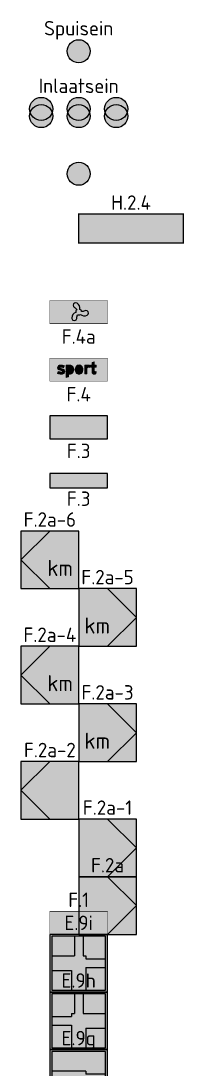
# Model space of a CAD drawing. Header units: metres. Extents: x -13 to 18, y 0 to 1289.
# Drawn here: x -10 to 18.3, y 1106.6 to 1288.5 of the extents above; entities that cross this region are included whole.
import ezdxf
from ezdxf.enums import TextEntityAlignment as Align

# ---------------------------------------------------------------- set-up
doc = ezdxf.new("R2010")
doc.units = ezdxf.units.M
doc.styles.add('NLC-ISO-RVV', font='NLCS-RVV.ttf')
doc.styles.add('NLCS-ISO', font='NLCS-ISO.ttf')

# ---------------------------------------------------------------- blocks, each defined once
blk = doc.blocks.new('SVV-VERKEERSTEKEN_E9G-SO')
h = blk.add_hatch(color=7)
h.dxf.hatch_style = 1
h.paths.add_polyline_path([(4.67, 0.33), (4.67, 9.67), (-4.67, 9.67), (-4.67, 0.33)], flags=16)
h.paths.add_polyline_path([(5, 0), (5, 10), (-5, 10), (-5, 0)])
h = blk.add_hatch(color=146)
h.dxf.hatch_style = 1
h.paths.add_polyline_path([(1.25, 6.25), (1.25, 5.75), (4.67, 5.75), (4.67, 9.67), (-4.67, 9.67), (-4.67, 6.25)])
h = blk.add_hatch(color=7)
h.dxf.hatch_style = 1
h.paths.add_polyline_path([(-1.25, 0.33), (1.25, 0.33), (1.25, 4.25), (4.67, 4.25), (4.67, 5.75), (1.25, 5.75), (1.25, 6.25), (-4.67, 6.25), (-4.67, 3.75), (-1.25, 3.75)])
h = blk.add_hatch(color=146)
h.dxf.hatch_style = 1
h.paths.add_polyline_path([(-1.25, 3.75), (-4.67, 3.75), (-4.67, 0.33), (-1.25, 0.33)], flags=17)
h = blk.add_hatch(color=146)
h.dxf.hatch_style = 1
h.paths.add_polyline_path([(1.25, 0.33), (4.67, 0.33), (4.67, 4.25), (1.25, 4.25)], flags=17)
at = {"color": 146}
for p, q in [((1.25, 6.25), (-4.67, 6.25)), ((1.25, 6.25), (1.25, 5.75)), ((4.67, 5.75), (1.25, 5.75)), ((-1.25, 3.75), (-4.67, 3.75)), ((-1.25, 3.75), (-1.25, 0.33)), ((1.25, 4.25), (1.25, 0.33)), ((4.67, 4.25), (1.25, 4.25))]:
    blk.add_line(p, q, dxfattribs=at)
blk.add_lwpolyline([(5, 0), (5, 10), (-5, 10), (-5, 0)], close=True, dxfattribs=at)
at = {"color": 7}
blk.add_lwpolyline([(4.67, 0.33), (4.67, 9.67), (-4.67, 9.67), (-4.67, 0.33)], close=True, dxfattribs=at)
at = {"style": 'NLCS-ISO'}
blk.add_attdef('NR-RST', text='', height=2.5, dxfattribs=at).set_placement((0, 10), align=Align.BOTTOM_CENTER)
blk = doc.blocks.new('SVV-VERKEERSTEKEN_E9H-SO')
h = blk.add_hatch(color=7)
h.dxf.hatch_style = 1
h.paths.add_polyline_path([(4.67, 0.33), (4.67, 9.67), (-4.67, 9.67), (-4.67, 0.33)], flags=16)
h.paths.add_polyline_path([(5, 0), (5, 10), (-5, 10), (-5, 0)])
h = blk.add_hatch(color=7)
h.dxf.hatch_style = 1
h.paths.add_polyline_path([(1.25, 0.33), (1.25, 3.75), (4.67, 3.75), (4.67, 6.25), (0.75, 6.25), (0.75, 9.67), (-0.75, 9.67), (-0.75, 6.25), (-1.25, 6.25), (-1.25, 5.75), (-4.67, 5.75), (-4.67, 4.25), (-1.25, 4.25), (-1.25, 0.33)])
h = blk.add_hatch(color=7)
h.dxf.hatch_style = 1
h.paths.add_polyline_path([(0.75, 6.25), (0.75, 9.67), (-0.75, 9.67), (-0.75, 6.25), (-1.25, 6.25), (-1.25, 5.75), (-4.67, 5.75), (-4.67, 4.25), (-1.25, 4.25), (-1.25, 0.33), (1.25, 0.33), (1.25, 3.75), (4.67, 3.75), (4.67, 6.25)])
h = blk.add_hatch(color=146)
h.dxf.hatch_style = 1
h.paths.add_polyline_path([(-4.67, 5.75), (-1.25, 5.75), (-1.25, 6.25), (-0.75, 6.25), (-0.75, 9.67), (-4.67, 9.67)])
h = blk.add_hatch(color=146)
h.dxf.hatch_style = 1
h.paths.add_polyline_path([(0.75, 9.67), (0.75, 6.25), (4.67, 6.25), (4.67, 9.67)])
h = blk.add_hatch(color=146)
h.dxf.hatch_style = 1
h.paths.add_polyline_path([(-1.25, 4.25), (-4.67, 4.25), (-4.67, 0.33), (-1.25, 0.33)])
h = blk.add_hatch(color=146)
h.dxf.hatch_style = 1
h.paths.add_polyline_path([(1.25, 0.33), (4.67, 0.33), (4.67, 3.75), (1.25, 3.75)])
at = {"color": 146}
for p, q in [((-0.75, 9.67), (-0.75, 6.25)), ((0.75, 9.67), (0.75, 6.25)), ((-4.67, 5.75), (-1.25, 5.75)), ((-1.25, 6.25), (-1.25, 5.75)), ((-1.25, 6.25), (-0.75, 6.25)), ((0.75, 6.25), (4.67, 6.25)), ((-4.67, 4.25), (-1.25, 4.25)), ((-1.25, 4.25), (-1.25, 0.33)), ((1.25, 3.75), (1.25, 0.33)), ((1.25, 3.75), (4.67, 3.75))]:
    blk.add_line(p, q, dxfattribs=at)
blk.add_lwpolyline([(5, 0), (5, 10), (-5, 10), (-5, 0)], close=True, dxfattribs=at)
at = {"color": 7}
blk.add_lwpolyline([(4.67, 0.33), (4.67, 9.67), (-4.67, 9.67), (-4.67, 0.33)], close=True, dxfattribs=at)
at = {"style": 'NLCS-ISO'}
blk.add_attdef('NR-RST', text='', height=2.5, dxfattribs=at).set_placement((0, 10), align=Align.BOTTOM_CENTER)
blk = doc.blocks.new('SVV-VERKEERSTEKEN_E9I-SO')
h = blk.add_hatch(color=7)
h.dxf.hatch_style = 1
h.paths.add_polyline_path([(4.67, 0.33), (4.67, 9.67), (-4.67, 9.67), (-4.67, 0.33)], flags=16)
h.paths.add_polyline_path([(5, 0), (5, 10), (-5, 10), (-5, 0)])
h = blk.add_hatch(color=7)
h.dxf.hatch_style = 1
h.paths.add_polyline_path([(-1.25, 3.75), (-1.25, 0.33), (1.25, 0.33), (1.25, 4.25), (4.67, 4.25), (4.67, 5.75), (1.25, 5.75), (1.25, 6.25), (0.75, 6.25), (0.75, 9.67), (-0.75, 9.67), (-0.75, 6.25), (-4.67, 6.25), (-4.67, 3.75)])
h = blk.add_hatch(color=146)
h.dxf.hatch_style = 1
h.paths.add_polyline_path([(-4.67, 9.67), (-4.67, 6.25), (-0.75, 6.25), (-0.75, 9.67)])
h = blk.add_hatch(color=146)
h.dxf.hatch_style = 1
h.paths.add_polyline_path([(0.75, 9.67), (0.75, 6.25), (1.25, 6.25), (1.25, 5.75), (4.67, 5.75), (4.67, 9.67)])
h = blk.add_hatch(color=146)
h.dxf.hatch_style = 1
h.paths.add_polyline_path([(-1.25, 3.75), (-4.67, 3.75), (-4.67, 0.33), (-1.25, 0.33)])
h = blk.add_hatch(color=146)
h.dxf.hatch_style = 1
h.paths.add_polyline_path([(4.67, 4.25), (1.25, 4.25), (1.25, 0.33), (4.67, 0.33)])
at = {"color": 146}
for p, q in [((-0.75, 9.67), (-0.75, 6.25)), ((0.75, 9.67), (0.75, 6.25)), ((-4.67, 6.25), (-0.75, 6.25)), ((0.75, 6.25), (1.25, 6.25)), ((1.25, 6.25), (1.25, 5.75)), ((1.25, 5.75), (4.67, 5.75)), ((-4.67, 3.75), (-1.25, 3.75)), ((-1.25, 3.75), (-1.25, 0.33)), ((1.25, 4.25), (4.67, 4.25)), ((1.25, 4.25), (1.25, 0.33))]:
    blk.add_line(p, q, dxfattribs=at)
blk.add_lwpolyline([(5, 0), (5, 10), (-5, 10), (-5, 0)], close=True, dxfattribs=at)
at = {"color": 7}
blk.add_lwpolyline([(4.67, 0.33), (4.67, 9.67), (-4.67, 9.67), (-4.67, 0.33)], close=True, dxfattribs=at)
at = {"style": 'NLCS-ISO'}
blk.add_attdef('NR-RST', text='', height=2.5, dxfattribs=at).set_placement((0, 10), align=Align.BOTTOM_CENTER)
blk = doc.blocks.new('SVV-VERKEERSTEKEN_F1-SO')
h = blk.add_hatch(color=7)
h.dxf.hatch_style = 1
h.paths.add_polyline_path([(5, 0), (5, 4), (-5, 4), (-5, 0)])
at = {"color": 168, "const_width": 0.1}
blk.add_lwpolyline([(5, 0), (5, 4), (-5, 4), (-5, 0)], close=True, dxfattribs=at)
at = {"style": 'NLCS-ISO'}
blk.add_attdef('NR-RST', text='', height=2.5, dxfattribs=at).set_placement((0, 4), align=Align.BOTTOM_CENTER)
at = {"color": 168, "style": 'NLC-ISO-RVV'}
blk.add_attdef('RST-AFSTAND', text='', height=2.5, dxfattribs=at).set_placement((0, 2), align=Align.MIDDLE_CENTER)
blk = doc.blocks.new('SVV-VERKEERSTEKEN_F2A-SO')
h = blk.add_hatch(color=7)
h.dxf.hatch_style = 1
h.paths.add_polyline_path([(10, -5), (5, 0), (0, 0), (0, -10), (5, -10)])
h = blk.add_hatch(color=168)
h.dxf.hatch_style = 1
h.paths.add_polyline_path([(10, 0), (5, 0), (10, -5)])
h = blk.add_hatch(color=168)
h.dxf.hatch_style = 1
h.paths.add_polyline_path([(10, -5), (5, -10), (10, -10)])
at = {"color": 168}
for p, q in [((5, 0), (10, -5)), ((10, -5), (5, -10))]:
    blk.add_line(p, q, dxfattribs=at)
blk.add_lwpolyline([(10, -10), (10, 0), (0, 0), (0, -10)], close=True, dxfattribs=at)
at = {"style": 'NLCS-ISO'}
blk.add_attdef('NR-RST', text='', height=2.5, dxfattribs=at).set_placement((5, 0), align=Align.BOTTOM_CENTER)
blk = doc.blocks.new('SVV-VERKEERSTEKEN_F2A_1-SO')
h = blk.add_hatch(color=7)
h.dxf.hatch_style = 1
h.paths.add_polyline_path([(10, -5), (5, 0), (0, 0), (0, -10), (5, -10)])
h = blk.add_hatch(color=168)
h.dxf.hatch_style = 1
h.paths.add_polyline_path([(10, 0), (5, 0), (10, -5)])
h = blk.add_hatch(color=168)
h.dxf.hatch_style = 1
h.paths.add_polyline_path([(10, -5), (5, -10), (10, -10)])
at = {"color": 168}
for p, q in [((5, 0), (10, -5)), ((10, -5), (5, -10))]:
    blk.add_line(p, q, dxfattribs=at)
blk.add_lwpolyline([(10, -10), (10, 0), (0, 0), (0, -10)], close=True, dxfattribs=at)
at = {"style": 'NLCS-ISO'}
blk.add_attdef('NR-RST', text='', height=2.5, dxfattribs=at).set_placement((5, 0), align=Align.BOTTOM_CENTER)
at = {"color": 168, "style": 'NLC-ISO-RVV'}
blk.add_attdef('RST-AFSTAND', text='', height=2.5, dxfattribs=at).set_placement((0.25, -5), align=Align.MIDDLE_LEFT)
blk = doc.blocks.new('SVV-VERKEERSTEKEN_F2A_2-SO')
h = blk.add_hatch(color=7)
h.dxf.hatch_style = 1
h.paths.add_polyline_path([(-5, -10), (0, -10), (0, 0), (-5, 0), (-10, -5)])
h = blk.add_hatch(color=168)
h.dxf.hatch_style = 1
h.paths.add_polyline_path([(-10, 0), (-10, -5), (-5, 0)], flags=17)
h = blk.add_hatch(color=168)
h.dxf.hatch_style = 1
h.paths.add_polyline_path([(-10, -5), (-10, -10), (-5, -10)], flags=17)
at = {"color": 168}
for p, q in [((-5, 0), (-10, -5)), ((-10, -5), (-5, -10))]:
    blk.add_line(p, q, dxfattribs=at)
blk.add_lwpolyline([(0, -10), (0, 0), (-10, 0), (-10, -10)], close=True, dxfattribs=at)
at = {"style": 'NLCS-ISO'}
blk.add_attdef('NR-RST', text='', height=2.5, dxfattribs=at).set_placement((-5, 0), align=Align.BOTTOM_CENTER)
at = {"color": 168, "style": 'NLC-ISO-RVV'}
blk.add_attdef('RST-AFSTAND', text='', height=2.5, dxfattribs=at).set_placement((-0.25, -5), align=Align.MIDDLE_RIGHT)
blk = doc.blocks.new('SVV-VERKEERSTEKEN_F2A_3-SO')
h = blk.add_hatch(color=7)
h.dxf.hatch_style = 1
h.paths.add_polyline_path([(10, -5), (5, 0), (0, 0), (0, -10), (5, -10)])
h = blk.add_hatch(color=168)
h.dxf.hatch_style = 1
h.paths.add_polyline_path([(10, 0), (5, 0), (10, -5)])
h = blk.add_hatch(color=168)
h.dxf.hatch_style = 1
h.paths.add_polyline_path([(10, -5), (5, -10), (10, -10)])
at = {"color": 168}
for p, q in [((5, 0), (10, -5)), ((10, -5), (5, -10))]:
    blk.add_line(p, q, dxfattribs=at)
blk.add_lwpolyline([(10, -10), (10, 0), (0, 0), (0, -10)], close=True, dxfattribs=at)
blk.add_lwpolyline([(10, -10), (10, 0), (0, 0), (0, -10)], close=True, dxfattribs=at)
at = {"color": 168, "style": 'NLC-ISO-RVV'}
blk.add_text('km', height=2.8, dxfattribs=at).set_placement((1, -5), align=Align.TOP_LEFT)
at = {"style": 'NLCS-ISO'}
blk.add_attdef('NR-RST', text='', height=2.5, dxfattribs=at).set_placement((5, 0), align=Align.BOTTOM_CENTER)
at = {"color": 168, "style": 'NLC-ISO-RVV'}
blk.add_attdef('RST-AFSTAND-KM', text='', height=2.8, dxfattribs=at).set_placement((1, -1), align=Align.TOP_LEFT)
blk = doc.blocks.new('SVV-VERKEERSTEKEN_F2A_4-SO')
h = blk.add_hatch(color=7)
h.dxf.hatch_style = 1
h.paths.add_polyline_path([(-5, -10), (0, -10), (0, 0), (-5, 0), (-10, -5)])
h = blk.add_hatch(color=168)
h.dxf.hatch_style = 1
h.paths.add_polyline_path([(-10, 0), (-10, -5), (-5, 0)], flags=17)
h = blk.add_hatch(color=168)
h.dxf.hatch_style = 1
h.paths.add_polyline_path([(-10, -5), (-10, -10), (-5, -10)], flags=17)
at = {"color": 168}
for p, q in [((-5, 0), (-10, -5)), ((-10, -5), (-5, -10))]:
    blk.add_line(p, q, dxfattribs=at)
blk.add_lwpolyline([(0, -10), (0, 0), (-10, 0), (-10, -10)], close=True, dxfattribs=at)
at = {"color": 168, "style": 'NLC-ISO-RVV'}
blk.add_text('km', height=2.8, dxfattribs=at).set_placement((-1, -5), align=Align.TOP_RIGHT)
at = {"style": 'NLCS-ISO'}
blk.add_attdef('NR-RST', text='', height=2.5, dxfattribs=at).set_placement((-5, 0), align=Align.BOTTOM_CENTER)
at = {"color": 168, "style": 'NLC-ISO-RVV'}
blk.add_attdef('RST-AFSTAND-KM', text='', height=2.8, dxfattribs=at).set_placement((-1, -1), align=Align.TOP_RIGHT)
blk = doc.blocks.new('SVV-VERKEERSTEKEN_F2A_5-SO')
h = blk.add_hatch(color=7)
h.dxf.hatch_style = 1
h.paths.add_polyline_path([(10, -5), (5, 0), (0, 0), (0, -10), (5, -10)])
h = blk.add_hatch(color=168)
h.dxf.hatch_style = 1
h.paths.add_polyline_path([(10, 0), (5, 0), (10, -5)])
h = blk.add_hatch(color=168)
h.dxf.hatch_style = 1
h.paths.add_polyline_path([(10, -5), (5, -10), (10, -10)])
at = {"color": 168}
for p, q in [((5, 0), (10, -5)), ((10, -5), (5, -10))]:
    blk.add_line(p, q, dxfattribs=at)
blk.add_lwpolyline([(10, -10), (10, 0), (0, 0), (0, -10)], close=True, dxfattribs=at)
blk.add_lwpolyline([(10, -10), (10, 0), (0, 0), (0, -10)], close=True, dxfattribs=at)
at = {"color": 168, "style": 'NLC-ISO-RVV'}
blk.add_text('km', height=2.8, dxfattribs=at).set_placement((1, -5), align=Align.TOP_LEFT)
at = {"style": 'NLCS-ISO'}
blk.add_attdef('NR-RST', text='', height=2.5, dxfattribs=at).set_placement((5, 0), align=Align.BOTTOM_CENTER)
at = {"color": 168, "style": 'NLC-ISO-RVV'}
blk.add_attdef('RST-AFSTAND-KM', text='', height=2.8, dxfattribs=at).set_placement((2, -1), align=Align.TOP_LEFT)
blk = doc.blocks.new('SVV-VERKEERSTEKEN_F2A_6-SO')
h = blk.add_hatch(color=7)
h.dxf.hatch_style = 1
h.paths.add_polyline_path([(-5, -10), (0, -10), (0, 0), (-5, 0), (-10, -5)])
h = blk.add_hatch(color=168)
h.dxf.hatch_style = 1
h.paths.add_polyline_path([(-10, 0), (-10, -5), (-5, 0)], flags=17)
h = blk.add_hatch(color=168)
h.dxf.hatch_style = 1
h.paths.add_polyline_path([(-10, -5), (-10, -10), (-5, -10)], flags=17)
at = {"color": 168}
for p, q in [((-5, 0), (-10, -5)), ((-10, -5), (-5, -10))]:
    blk.add_line(p, q, dxfattribs=at)
blk.add_lwpolyline([(0, -10), (0, 0), (-10, 0), (-10, -10)], close=True, dxfattribs=at)
at = {"color": 168, "style": 'NLC-ISO-RVV'}
blk.add_text('km', height=2.8, dxfattribs=at).set_placement((-1, -5), align=Align.TOP_RIGHT)
at = {"style": 'NLCS-ISO'}
blk.add_attdef('NR-RST', text='', height=2.5, dxfattribs=at).set_placement((-5, 0), align=Align.BOTTOM_CENTER)
at = {"color": 168, "style": 'NLC-ISO-RVV'}
blk.add_attdef('RST-AFSTAND-KM', text='', height=2.8, dxfattribs=at).set_placement((-2, -1), align=Align.TOP_RIGHT)
blk = doc.blocks.new('SVV-VERKEERSTEKEN_F3_1-SO')
h = blk.add_hatch(color=7)
h.dxf.hatch_style = 1
h.paths.add_polyline_path([(5, -2.5), (5, 0), (-5, 0), (-5, -2.5)])
at = {"color": 168}
blk.add_lwpolyline([(5, -2.5), (5, 0), (-5, 0), (-5, -2.5)], close=True, dxfattribs=at)
at = {"color": 168, "style": 'NLC-ISO-RVV', "width": 0.638511}
blk.add_attdef('RST-AANDUIDING', text='', height=1.2, dxfattribs=at).set_placement((-4.8, -1.85), (4.8, -1.85), align=Align.FIT)
at = {"style": 'NLCS-ISO'}
blk.add_attdef('NR-RST', text='', height=2.5, dxfattribs=at).set_placement((0, -6.39), align=Align.BOTTOM_CENTER)
blk = doc.blocks.new('SVV-VERKEERSTEKEN_F3_2-SO')
h = blk.add_hatch(color=7)
h.dxf.hatch_style = 1
h.paths.add_polyline_path([(5, -4), (5, 0), (-5, 0), (-5, -4)])
at = {"color": 168}
blk.add_lwpolyline([(5, -4), (5, 0), (-5, 0), (-5, -4)], close=True, dxfattribs=at)
at = {"color": 168, "style": 'NLC-ISO-RVV'}
blk.add_attdef('RST-AANDUIDING1', text='', height=1.25, dxfattribs=at).set_placement((-4.5, -0.5), align=Align.TOP_LEFT)
blk.add_attdef('RST-AANDUIDING2', text='', height=1.25, dxfattribs=at).set_placement((-4.5, -3.96), align=Align.BOTTOM_LEFT)
at = {"style": 'NLCS-ISO'}
blk.add_attdef('NR-RST', text='', height=2.5, dxfattribs=at).set_placement((0, -8.09), align=Align.BOTTOM_CENTER)
blk = doc.blocks.new('SVV-VERKEERSTEKEN_F4-SO')
h = blk.add_hatch(color=7)
h.dxf.hatch_style = 1
h.paths.add_polyline_path([(5, -4), (5, 0), (-5, 0), (-5, -4)])
h.paths.add_polyline_path([(-3.2, -2.77), (-3.04, -2.78), (-2.97, -2.78), (-2.82, -2.76), (-2.69, -2.72), (-2.58, -2.66), (-2.5, -2.58), (-2.44, -2.47), (-2.42, -2.32), (-2.43, -2.25), (-2.46, -2.15), (-2.51, -2.05), (-2.6, -1.97), (-2.71, -1.9), (-2.85, -1.85), (-3.02, -1.8), (-3.13, -1.78), (-3.24, -1.74), (-3.29, -1.66), (-3.29, -1.64), (-3.22, -1.57), (-3.06, -1.55), (-3.01, -1.55), (-2.88, -1.57), (-2.74, -1.61), (-2.61, -1.68), (-2.47, -1.34), (-2.52, -1.32), (-2.66, -1.26), (-2.79, -1.22), (-2.93, -1.2), (-3.07, -1.19), (-3.11, -1.19), (-3.26, -1.21), (-3.39, -1.24), (-3.5, -1.3), (-3.57, -1.37), (-3.64, -1.48), (-3.66, -1.61), (-3.65, -1.73), (-3.59, -1.85), (-3.49, -1.95), (-3.46, -1.98), (-3.36, -2.03), (-3.22, -2.09), (-3.05, -2.14), (-3, -2.15), (-2.89, -2.19), (-2.85, -2.2), (-2.79, -2.31), (-2.8, -2.35), (-2.88, -2.4), (-3.06, -2.42), (-3.07, -2.42), (-3.2, -2.4), (-3.35, -2.37), (-3.43, -2.35), (-3.56, -2.31), (-3.7, -2.64), (-3.61, -2.68), (-3.48, -2.72), (-3.34, -2.75)], flags=16)
h.paths.add_polyline_path([(-1.15, -2.65), (-1.05, -2.54), (-1.03, -2.52), (-0.95, -2.39), (-0.9, -2.27), (-0.87, -2.13), (-0.86, -1.99), (-0.86, -1.95), (-0.88, -1.81), (-0.91, -1.67), (-0.97, -1.55), (-1.05, -1.43), (-1.12, -1.35), (-1.23, -1.26), (-1.35, -1.21), (-1.48, -1.2), (-1.52, -1.2), (-1.65, -1.23), (-1.67, -1.24), (-1.79, -1.33), (-1.79, -1.22), (-2.17, -1.22), (-2.17, -3.38), (-1.79, -3.24), (-1.79, -2.64), (-1.75, -2.67), (-1.65, -2.75), (-1.62, -2.76), (-1.48, -2.78), (-1.39, -2.77), (-1.26, -2.73)], flags=16)
h.paths.add_polyline_path([(-0.2, -1.24), (-0.32, -1.31), (-0.42, -1.42), (-0.45, -1.46), (-0.52, -1.57), (-0.57, -1.7), (-0.6, -1.84), (-0.61, -1.99), (-0.61, -2.04), (-0.59, -2.18), (-0.56, -2.32), (-0.5, -2.44), (-0.42, -2.55), (-0.32, -2.65), (-0.2, -2.73), (-0.08, -2.77), (0.06, -2.79), (0.19, -2.77), (0.31, -2.73), (0.43, -2.66), (0.53, -2.55), (0.56, -2.51), (0.64, -2.4), (0.69, -2.27), (0.72, -2.13), (0.73, -1.99), (0.72, -1.93), (0.71, -1.78), (0.67, -1.65), (0.61, -1.53), (0.53, -1.42), (0.43, -1.32), (0.32, -1.24), (0.19, -1.2), (0.06, -1.18), (-0.08, -1.2)], flags=16)
h.paths.add_polyline_path([(1.42, -1.33), (1.42, -1.22), (1.04, -1.22), (1.04, -2.75), (1.42, -2.75), (1.42, -1.85), (1.43, -1.74), (1.5, -1.64), (1.56, -1.59), (1.69, -1.56), (1.78, -1.57), (1.89, -1.65), (2.01, -1.28), (1.98, -1.27), (1.86, -1.21), (1.72, -1.2), (1.66, -1.2), (1.53, -1.24)], flags=16)
h.paths.add_polyline_path([(2.73, -2.33), (2.71, -2.19), (2.71, -1.58), (3.02, -1.58), (3.02, -1.23), (2.71, -1.23), (2.71, -0.62), (2.32, -0.75), (2.32, -1.23), (2.07, -1.23), (2.07, -1.58), (2.32, -1.58), (2.32, -2.32), (2.33, -2.41), (2.36, -2.55), (2.43, -2.66), (2.45, -2.69), (2.56, -2.76), (2.71, -2.79), (2.71, -2.79), (2.85, -2.77), (2.98, -2.71), (3.05, -2.33), (3, -2.37), (2.88, -2.41), (2.82, -2.4)], flags=16)
h = blk.add_hatch(color=168)
h.dxf.hatch_style = 1
h.paths.add_polyline_path([(-3.2, -2.77), (-3.04, -2.78), (-2.97, -2.78), (-2.82, -2.76), (-2.69, -2.72), (-2.58, -2.66), (-2.5, -2.58), (-2.44, -2.47), (-2.42, -2.32), (-2.43, -2.25), (-2.46, -2.15), (-2.51, -2.05), (-2.6, -1.97), (-2.71, -1.9), (-2.85, -1.85), (-3.02, -1.8), (-3.13, -1.78), (-3.24, -1.74), (-3.29, -1.66), (-3.29, -1.64), (-3.22, -1.57), (-3.06, -1.55), (-3.01, -1.55), (-2.88, -1.57), (-2.74, -1.61), (-2.61, -1.68), (-2.47, -1.34), (-2.52, -1.32), (-2.66, -1.26), (-2.79, -1.22), (-2.93, -1.2), (-3.07, -1.19), (-3.11, -1.19), (-3.26, -1.21), (-3.39, -1.24), (-3.5, -1.3), (-3.57, -1.37), (-3.64, -1.48), (-3.66, -1.61), (-3.65, -1.73), (-3.59, -1.85), (-3.49, -1.95), (-3.46, -1.98), (-3.36, -2.03), (-3.22, -2.09), (-3.05, -2.14), (-3, -2.15), (-2.89, -2.19), (-2.85, -2.2), (-2.79, -2.31), (-2.8, -2.35), (-2.88, -2.4), (-3.06, -2.42), (-3.07, -2.42), (-3.2, -2.4), (-3.35, -2.37), (-3.43, -2.35), (-3.56, -2.31), (-3.7, -2.64), (-3.61, -2.68), (-3.48, -2.72), (-3.34, -2.75)])
h = blk.add_hatch(color=168)
h.dxf.hatch_style = 1
h.paths.add_polyline_path([(-1.15, -2.65), (-1.05, -2.54), (-1.03, -2.52), (-0.95, -2.39), (-0.9, -2.27), (-0.87, -2.13), (-0.86, -1.99), (-0.86, -1.95), (-0.88, -1.81), (-0.91, -1.67), (-0.97, -1.55), (-1.05, -1.43), (-1.12, -1.35), (-1.23, -1.26), (-1.35, -1.21), (-1.48, -1.2), (-1.52, -1.2), (-1.65, -1.23), (-1.67, -1.24), (-1.79, -1.33), (-1.79, -1.22), (-2.17, -1.22), (-2.17, -3.38), (-1.79, -3.24), (-1.79, -2.64), (-1.75, -2.67), (-1.65, -2.75), (-1.62, -2.76), (-1.48, -2.78), (-1.39, -2.77), (-1.26, -2.73)])
h.paths.add_polyline_path([(-1.43, -1.58), (-1.32, -1.68), (-1.3, -1.72), (-1.25, -1.84), (-1.23, -1.99), (-1.23, -2.03), (-1.26, -2.17), (-1.32, -2.29), (-1.42, -2.39), (-1.55, -2.42), (-1.68, -2.38), (-1.7, -2.37), (-1.79, -2.25), (-1.79, -1.75), (-1.76, -1.68), (-1.66, -1.58), (-1.55, -1.55)], flags=16)
h = blk.add_hatch(color=7)
h.dxf.hatch_style = 1
h.paths.add_polyline_path([(-1.23, -1.99), (-1.25, -1.84), (-1.3, -1.72), (-1.32, -1.68), (-1.43, -1.58), (-1.55, -1.55), (-1.66, -1.58), (-1.76, -1.68), (-1.79, -1.75), (-1.79, -2.25), (-1.7, -2.37), (-1.68, -2.38), (-1.55, -2.42), (-1.42, -2.39), (-1.32, -2.29), (-1.26, -2.17), (-1.23, -2.03)])
h = blk.add_hatch(color=168)
h.dxf.hatch_style = 1
h.paths.add_polyline_path([(0.16, -1.58), (0.26, -1.68), (0.28, -1.71), (0.33, -1.83), (0.34, -1.99), (0.34, -2.03), (0.32, -2.18), (0.26, -2.29), (0.18, -2.38), (0.06, -2.42), (-0.06, -2.39), (-0.16, -2.29), (-0.18, -2.26), (-0.22, -2.14), (-0.24, -1.99), (-0.24, -1.94), (-0.21, -1.8), (-0.16, -1.68), (-0.07, -1.59), (0.06, -1.56)], flags=16)
h.paths.add_polyline_path([(-0.2, -1.24), (-0.32, -1.31), (-0.42, -1.42), (-0.45, -1.46), (-0.52, -1.57), (-0.57, -1.7), (-0.6, -1.84), (-0.61, -1.99), (-0.61, -2.04), (-0.59, -2.18), (-0.56, -2.32), (-0.5, -2.44), (-0.42, -2.55), (-0.32, -2.65), (-0.2, -2.73), (-0.08, -2.77), (0.06, -2.79), (0.19, -2.77), (0.31, -2.73), (0.43, -2.66), (0.53, -2.55), (0.56, -2.51), (0.64, -2.4), (0.69, -2.27), (0.72, -2.13), (0.73, -1.99), (0.72, -1.93), (0.71, -1.78), (0.67, -1.65), (0.61, -1.53), (0.53, -1.42), (0.43, -1.32), (0.32, -1.24), (0.19, -1.2), (0.06, -1.18), (-0.08, -1.2)])
h = blk.add_hatch(color=7)
h.dxf.hatch_style = 1
h.paths.add_polyline_path([(0.33, -1.83), (0.28, -1.71), (0.26, -1.68), (0.16, -1.58), (0.06, -1.56), (-0.07, -1.59), (-0.16, -1.68), (-0.21, -1.8), (-0.24, -1.94), (-0.24, -1.99), (-0.22, -2.14), (-0.18, -2.26), (-0.16, -2.29), (-0.06, -2.39), (0.06, -2.42), (0.18, -2.38), (0.26, -2.29), (0.32, -2.18), (0.34, -2.03), (0.34, -1.99)])
h = blk.add_hatch(color=168)
h.dxf.hatch_style = 1
h.paths.add_polyline_path([(1.42, -1.33), (1.42, -1.22), (1.04, -1.22), (1.04, -2.75), (1.42, -2.75), (1.42, -1.85), (1.43, -1.74), (1.5, -1.64), (1.56, -1.59), (1.69, -1.56), (1.78, -1.57), (1.89, -1.65), (2.01, -1.28), (1.98, -1.27), (1.86, -1.21), (1.72, -1.2), (1.66, -1.2), (1.53, -1.24)])
h = blk.add_hatch(color=168)
h.dxf.hatch_style = 1
h.paths.add_polyline_path([(2.73, -2.33), (2.71, -2.19), (2.71, -1.58), (3.02, -1.58), (3.02, -1.23), (2.71, -1.23), (2.71, -0.62), (2.32, -0.75), (2.32, -1.23), (2.07, -1.23), (2.07, -1.58), (2.32, -1.58), (2.32, -2.32), (2.33, -2.41), (2.36, -2.55), (2.43, -2.66), (2.45, -2.69), (2.56, -2.76), (2.71, -2.79), (2.71, -2.79), (2.85, -2.77), (2.98, -2.71), (3.05, -2.33), (3, -2.37), (2.88, -2.41), (2.82, -2.4)])
at = {"color": 168, "const_width": 0.1}
blk.add_lwpolyline([(5, -4), (5, 0), (-5, 0), (-5, -4)], close=True, dxfattribs=at)
at = {"color": 168, "lineweight": 0}
for points in [[(-3.2, -2.77), (-3.04, -2.78), (-2.97, -2.78), (-2.82, -2.76), (-2.69, -2.72), (-2.58, -2.66), (-2.5, -2.58), (-2.44, -2.47), (-2.42, -2.32), (-2.43, -2.25), (-2.46, -2.15), (-2.51, -2.05), (-2.6, -1.97), (-2.71, -1.9), (-2.85, -1.85), (-3.02, -1.8), (-3.13, -1.78), (-3.24, -1.74), (-3.29, -1.66), (-3.29, -1.64), (-3.22, -1.57), (-3.06, -1.55), (-3.01, -1.55), (-2.88, -1.57), (-2.74, -1.61), (-2.61, -1.68), (-2.47, -1.34), (-2.52, -1.32), (-2.66, -1.26), (-2.79, -1.22), (-2.93, -1.2), (-3.07, -1.19), (-3.11, -1.19), (-3.26, -1.21), (-3.39, -1.24), (-3.5, -1.3), (-3.57, -1.37), (-3.64, -1.48), (-3.66, -1.61), (-3.65, -1.73), (-3.59, -1.85), (-3.49, -1.95), (-3.46, -1.98), (-3.36, -2.03), (-3.22, -2.09), (-3.05, -2.14), (-3, -2.15), (-2.89, -2.19), (-2.85, -2.2), (-2.79, -2.31), (-2.8, -2.35), (-2.88, -2.4), (-3.06, -2.42), (-3.07, -2.42), (-3.2, -2.4), (-3.35, -2.37), (-3.43, -2.35), (-3.56, -2.31), (-3.7, -2.64), (-3.61, -2.68), (-3.48, -2.72), (-3.34, -2.75)], [(-1.15, -2.65), (-1.05, -2.54), (-1.03, -2.52), (-0.95, -2.39), (-0.9, -2.27), (-0.87, -2.13), (-0.86, -1.99), (-0.86, -1.95), (-0.88, -1.81), (-0.91, -1.67), (-0.97, -1.55), (-1.05, -1.43), (-1.12, -1.35), (-1.23, -1.26), (-1.35, -1.21), (-1.48, -1.2), (-1.52, -1.2), (-1.65, -1.23), (-1.67, -1.24), (-1.79, -1.33), (-1.79, -1.22), (-2.17, -1.22), (-2.17, -3.38), (-1.79, -3.24), (-1.79, -2.64), (-1.75, -2.67), (-1.65, -2.75), (-1.62, -2.76), (-1.48, -2.78), (-1.39, -2.77), (-1.26, -2.73)], [(-1.43, -1.58), (-1.32, -1.68), (-1.3, -1.72), (-1.25, -1.84), (-1.23, -1.99), (-1.23, -2.03), (-1.26, -2.17), (-1.32, -2.29), (-1.42, -2.39), (-1.55, -2.42), (-1.68, -2.38), (-1.7, -2.37), (-1.79, -2.25), (-1.79, -1.75), (-1.76, -1.68), (-1.66, -1.58), (-1.55, -1.55)], [(-0.2, -1.24), (-0.32, -1.31), (-0.42, -1.42), (-0.45, -1.46), (-0.52, -1.57), (-0.57, -1.7), (-0.6, -1.84), (-0.61, -1.99), (-0.61, -2.04), (-0.59, -2.18), (-0.56, -2.32), (-0.5, -2.44), (-0.42, -2.55), (-0.32, -2.65), (-0.2, -2.73), (-0.08, -2.77), (0.06, -2.79), (0.19, -2.77), (0.31, -2.73), (0.43, -2.66), (0.53, -2.55), (0.56, -2.51), (0.64, -2.4), (0.69, -2.27), (0.72, -2.13), (0.73, -1.99), (0.72, -1.93), (0.71, -1.78), (0.67, -1.65), (0.61, -1.53), (0.53, -1.42), (0.43, -1.32), (0.32, -1.24), (0.19, -1.2), (0.06, -1.18), (-0.08, -1.2)], [(0.16, -1.58), (0.26, -1.68), (0.28, -1.71), (0.33, -1.83), (0.34, -1.99), (0.34, -2.03), (0.32, -2.18), (0.26, -2.29), (0.18, -2.38), (0.06, -2.42), (-0.06, -2.39), (-0.16, -2.29), (-0.18, -2.26), (-0.22, -2.14), (-0.24, -1.99), (-0.24, -1.94), (-0.21, -1.8), (-0.16, -1.68), (-0.07, -1.59), (0.06, -1.56)], [(1.42, -1.33), (1.42, -1.22), (1.04, -1.22), (1.04, -2.75), (1.42, -2.75), (1.42, -1.85), (1.43, -1.74), (1.5, -1.64), (1.56, -1.59), (1.69, -1.56), (1.78, -1.57), (1.89, -1.65), (2.01, -1.28), (1.98, -1.27), (1.86, -1.21), (1.72, -1.2), (1.66, -1.2), (1.53, -1.24)], [(2.73, -2.33), (2.71, -2.19), (2.71, -1.58), (3.02, -1.58), (3.02, -1.23), (2.71, -1.23), (2.71, -0.62), (2.32, -0.75), (2.32, -1.23), (2.07, -1.23), (2.07, -1.58), (2.32, -1.58), (2.32, -2.32), (2.33, -2.41), (2.36, -2.55), (2.43, -2.66), (2.45, -2.69), (2.56, -2.76), (2.71, -2.79), (2.71, -2.79), (2.85, -2.77), (2.98, -2.71), (3.05, -2.33), (3, -2.37), (2.88, -2.41), (2.82, -2.4)]]:
    blk.add_lwpolyline(points, close=True, dxfattribs=at)
at = {"style": 'NLCS-ISO'}
blk.add_attdef('NR-RST', text='', height=2.5, dxfattribs=at).set_placement((0, -5), align=Align.TOP_CENTER)
blk = doc.blocks.new('SVV-VERKEERSTEKEN_F4A-SO')
h = blk.add_hatch(color=7)
h.dxf.hatch_style = 1
h.paths.add_polyline_path([(5, -4), (5, 0), (-5, 0), (-5, -4)])
h.paths.add_polyline_path([(1.45, -2.54, -0.294609), (0.3, -2.41, -0.253438), (-0.18, -2.48, 0.108568), (-0.33, -3, -1.090792), (-1.2, -2.99, -0.294609), (-0.51, -2.05, -0.253438), (-0.32, -1.6, 0.108568), (-0.7, -1.21, -1.090792), (-0.26, -0.47, -0.294609), (0.21, -1.53, -0.253438), (0.51, -1.92, 0.108568), (1.04, -1.78, -1.090792)], flags=16)
h = blk.add_hatch(color=168)
h.dxf.hatch_style = 1
edge = h.paths.add_edge_path()
edge.add_arc((-0.13, -3.05), 1.07, 110.7822, 176.444)
edge.add_arc((-0.76, -3.03), 0.435, 173.9069, 363.8529)
edge.add_arc((0.94, -3.08), 1.27, 151.7528, 176.5376, ccw=False)
edge.add_arc((0, -2), 0.512, 249.2549, 306.1408)
edge.add_arc((0.98, -1.59), 1.07, 230.7822, 296.444)
edge.add_arc((1.28, -2.15), 0.435, 293.9069, 483.8529)
edge.add_arc((0.47, -0.64), 1.27, 271.7528, 296.5376, ccw=False)
edge.add_arc((0, -2), 0.512, 9.2549, 66.1408)
edge.add_arc((-0.85, -1.36), 1.07, 350.7822, 416.444)
edge.add_arc((-0.51, -0.82), 0.435, 53.9069, 243.8529)
edge.add_arc((-1.41, -2.27), 1.27, 31.7528, 56.5376, ccw=False)
edge.add_arc((0, -2), 0.512, 129.2549, 186.1408)
at = {"color": 168, "const_width": 0.1}
blk.add_lwpolyline([(5, -4), (5, 0), (-5, 0), (-5, -4)], close=True, dxfattribs=at)
at = {"color": 168, "flags": 128}
blk.add_lwpolyline([(-0.51, -2.05, 0.294609), (-1.2, -2.99, 1.090792), (-0.33, -3, -0.108568), (-0.18, -2.48, 0.253438), (0.3, -2.41, 0.294609), (1.45, -2.54, 1.090792), (1.04, -1.78, -0.108568), (0.51, -1.92, 0.253438), (0.21, -1.53, 0.294609), (-0.26, -0.47, 1.090792), (-0.7, -1.21, -0.108568), (-0.32, -1.6, 0.253438)], format="xyb", close=True, dxfattribs=at)
at = {"style": 'NLCS-ISO'}
blk.add_attdef('NR-RST', text='', height=2.5, dxfattribs=at).set_placement((0, -5), align=Align.TOP_CENTER)
blk = doc.blocks.new('SVV-VERKEERSTEKEN_H2_4-SO')
h = blk.add_hatch(color=7)
h.dxf.hatch_style = 1
h.paths.add_polyline_path([(0, 0), (18.13, 0), (18.13, 5), (0, 5)])
at = {"color": 146, "const_width": 0.25}
blk.add_lwpolyline([(0, 0), (18.13, 0), (18.13, 5), (0, 5)], close=True, dxfattribs=at)
at = {"style": 'NLCS-ISO'}
blk.add_attdef('NR-RST', text='', height=2.5, dxfattribs=at).set_placement((9.07, 5), align=Align.BOTTOM_CENTER)
at = {"color": 146, "style": 'NLC-ISO-RVV'}
blk.add_attdef('NAAM-KUNSTWERK', text='', height=2.5, dxfattribs=at).set_placement((1, 2.5), align=Align.MIDDLE_LEFT)
blk = doc.blocks.new('SVV-VERKEERSTEKEN_INLAATSEIN-SO')
h = blk.add_hatch(color=22)
h.dxf.hatch_style = 1
h.paths.add_polyline_path([(-8.5, 13.26, 1), (-4.5, 13.26, 1)])
h = blk.add_hatch(color=22)
h.dxf.hatch_style = 1
h.paths.add_polyline_path([(-2, 13.26, 1), (2, 13.26, 1)])
h = blk.add_hatch(color=22)
h.dxf.hatch_style = 1
h.paths.add_polyline_path([(4.5, 13.26, 1), (8.5, 13.26, 1)])
h = blk.add_hatch(color=22)
h.dxf.hatch_style = 1
h.paths.add_polyline_path([(-2, 2, 1), (2, 2, 1)])
at = {"color": 22}
for centre in [(-6.5, 13.26), (0, 13.26), (6.5, 13.26), (0, 2)]:
    blk.add_circle(centre, 2, dxfattribs=at)
at = {"style": 'NLCS-ISO'}
blk.add_attdef('NR-RST', text='', height=2.5, dxfattribs=at).set_placement((0, 15.26), align=Align.BOTTOM_CENTER)
blk = doc.blocks.new('SVV-VERKEERSTEKEN_SPUISEIN-SO')
h = blk.add_hatch(color=22)
h.dxf.hatch_style = 1
h.paths.add_polyline_path([(-2, 13.26, 1), (2, 13.26, 1)])
h = blk.add_hatch(color=22)
h.dxf.hatch_style = 1
h.paths.add_polyline_path([(-8.5, 2, 1), (-4.5, 2, 1)])
h = blk.add_hatch(color=22)
h.dxf.hatch_style = 1
h.paths.add_polyline_path([(-2, 2, 1), (2, 2, 1)])
h = blk.add_hatch(color=22)
h.dxf.hatch_style = 1
h.paths.add_polyline_path([(4.5, 2, 1), (8.5, 2, 1)])
at = {"color": 22}
for centre in [(0, 13.26), (-6.5, 2), (0, 2), (6.5, 2)]:
    blk.add_circle(centre, 2, dxfattribs=at)
at = {"style": 'NLCS-ISO'}
blk.add_attdef('NR-RST', text='', height=2.5, dxfattribs=at).set_placement((0, 15.26), align=Align.BOTTOM_CENTER)

msp = doc.modelspace()

# ---------------------------------------------------------------- block references
for name, p, values in [('SVV-VERKEERSTEKEN_SPUISEIN-SO', (0, 1270), {'NR-RST': 'Spuisein'}), ('SVV-VERKEERSTEKEN_INLAATSEIN-SO', (0, 1260), {'NR-RST': 'Inlaatsein'}), ('SVV-VERKEERSTEKEN_H2_4-SO', (0, 1250), {'NR-RST': 'H.2.4'}), ('SVV-VERKEERSTEKEN_F4A-SO', (0, 1240), {'NR-RST': 'F.4a'}), ('SVV-VERKEERSTEKEN_F4-SO', (0, 1230), {'NR-RST': 'F.4'}), ('SVV-VERKEERSTEKEN_F3_2-SO', (0, 1220), {'NR-RST': 'F.3'}), ('SVV-VERKEERSTEKEN_F3_1-SO', (0, 1210), {'NR-RST': 'F.3'}), ('SVV-VERKEERSTEKEN_F2A_6-SO', (0, 1200), {'NR-RST': 'F.2a-6'}), ('SVV-VERKEERSTEKEN_F2A_5-SO', (0, 1190), {'NR-RST': 'F.2a-5'}), ('SVV-VERKEERSTEKEN_F2A_4-SO', (0, 1180), {'NR-RST': 'F.2a-4'}), ('SVV-VERKEERSTEKEN_F2A_3-SO', (0, 1170), {'NR-RST': 'F.2a-3'}), ('SVV-VERKEERSTEKEN_F2A_2-SO', (0, 1160), {'NR-RST': 'F.2a-2'}), ('SVV-VERKEERSTEKEN_F2A_1-SO', (0, 1150), {'NR-RST': 'F.2a-1'}), ('SVV-VERKEERSTEKEN_F2A-SO', (0, 1140), {'NR-RST': 'F.2a'}), ('SVV-VERKEERSTEKEN_F1-SO', (0, 1130), {'NR-RST': 'F.1'}), ('SVV-VERKEERSTEKEN_E9I-SO', (0, 1120), {'NR-RST': 'E.9i'}), ('SVV-VERKEERSTEKEN_E9H-SO', (0, 1110), {'NR-RST': 'E.9h'}), ('SVV-VERKEERSTEKEN_E9G-SO', (0, 1100), {'NR-RST': 'E.9g'})]:
    msp.add_blockref(name, p).add_auto_attribs(values)

doc.saveas('drawing.dxf')
